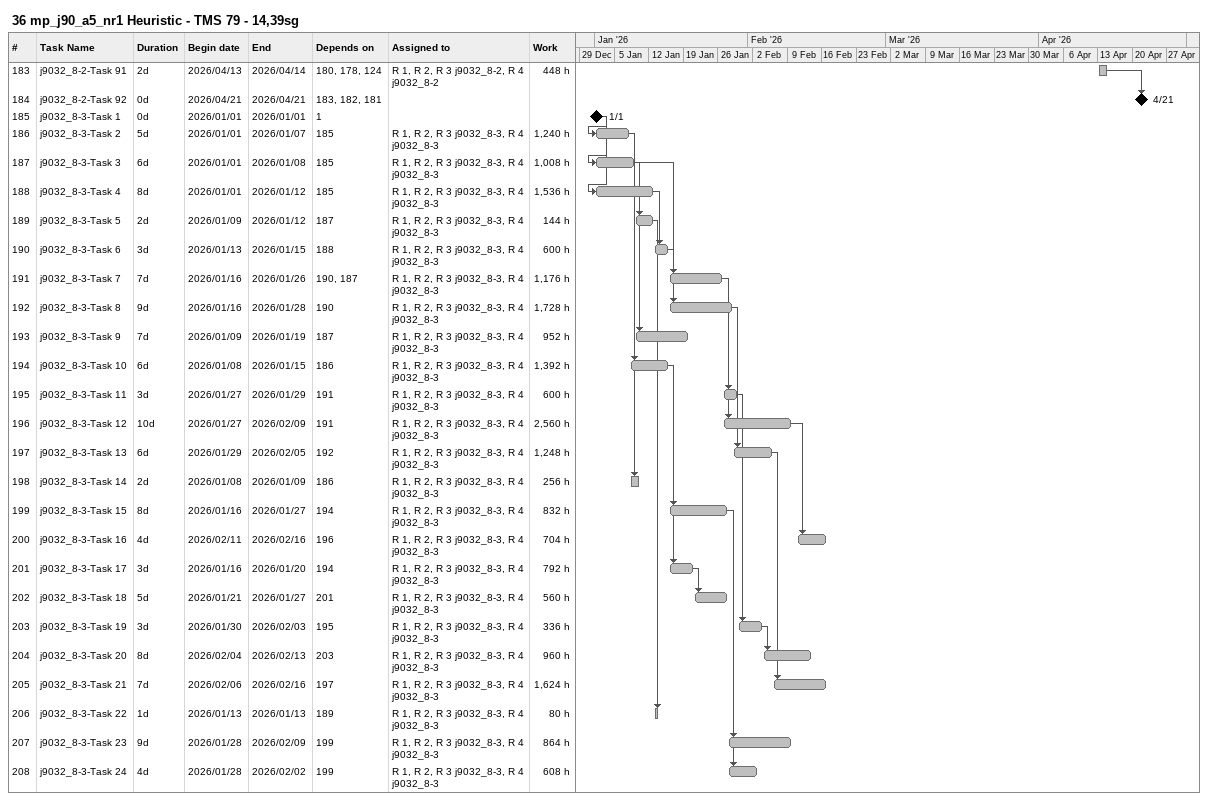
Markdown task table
36 mp_j90_a5_nr1 Heuristic - TMS 79 - 14,39sg

| ID | Task | Duration | Start | Finish | Predecessors | Resources | Work (h) |
|---|---|---|---|---|---|---|---|
| 183 | j9032_8-2-Task 91 | 2d | 2026-04-13 | 2026-04-14 | 180, 178, 124 | R 1, R 2, R 3 j9032_8-2, R 4 j9032_8-2 | 448 |
| 184 | j9032_8-2-Task 92 | 0d | 2026-04-21 | 2026-04-21 | 183, 182, 181 |  |  |
| 185 | j9032_8-3-Task 1 | 0d | 2026-01-01 | 2026-01-01 | 1 |  |  |
| 186 | j9032_8-3-Task 2 | 5d | 2026-01-01 | 2026-01-07 | 185 | R 1, R 2, R 3 j9032_8-3, R 4 j9032_8-3 | 1240 |
| 187 | j9032_8-3-Task 3 | 6d | 2026-01-01 | 2026-01-08 | 185 | R 1, R 2, R 3 j9032_8-3, R 4 j9032_8-3 | 1008 |
| 188 | j9032_8-3-Task 4 | 8d | 2026-01-01 | 2026-01-12 | 185 | R 1, R 2, R 3 j9032_8-3, R 4 j9032_8-3 | 1536 |
| 189 | j9032_8-3-Task 5 | 2d | 2026-01-09 | 2026-01-12 | 187 | R 1, R 2, R 3 j9032_8-3, R 4 j9032_8-3 | 144 |
| 190 | j9032_8-3-Task 6 | 3d | 2026-01-13 | 2026-01-15 | 188 | R 1, R 2, R 3 j9032_8-3, R 4 j9032_8-3 | 600 |
| 191 | j9032_8-3-Task 7 | 7d | 2026-01-16 | 2026-01-26 | 190, 187 | R 1, R 2, R 3 j9032_8-3, R 4 j9032_8-3 | 1176 |
| 192 | j9032_8-3-Task 8 | 9d | 2026-01-16 | 2026-01-28 | 190 | R 1, R 2, R 3 j9032_8-3, R 4 j9032_8-3 | 1728 |
| 193 | j9032_8-3-Task 9 | 7d | 2026-01-09 | 2026-01-19 | 187 | R 1, R 2, R 3 j9032_8-3, R 4 j9032_8-3 | 952 |
| 194 | j9032_8-3-Task 10 | 6d | 2026-01-08 | 2026-01-15 | 186 | R 1, R 2, R 3 j9032_8-3, R 4 j9032_8-3 | 1392 |
| 195 | j9032_8-3-Task 11 | 3d | 2026-01-27 | 2026-01-29 | 191 | R 1, R 2, R 3 j9032_8-3, R 4 j9032_8-3 | 600 |
| 196 | j9032_8-3-Task 12 | 10d | 2026-01-27 | 2026-02-09 | 191 | R 1, R 2, R 3 j9032_8-3, R 4 j9032_8-3 | 2560 |
| 197 | j9032_8-3-Task 13 | 6d | 2026-01-29 | 2026-02-05 | 192 | R 1, R 2, R 3 j9032_8-3, R 4 j9032_8-3 | 1248 |
| 198 | j9032_8-3-Task 14 | 2d | 2026-01-08 | 2026-01-09 | 186 | R 1, R 2, R 3 j9032_8-3, R 4 j9032_8-3 | 256 |
| 199 | j9032_8-3-Task 15 | 8d | 2026-01-16 | 2026-01-27 | 194 | R 1, R 2, R 3 j9032_8-3, R 4 j9032_8-3 | 832 |
| 200 | j9032_8-3-Task 16 | 4d | 2026-02-11 | 2026-02-16 | 196 | R 1, R 2, R 3 j9032_8-3, R 4 j9032_8-3 | 704 |
| 201 | j9032_8-3-Task 17 | 3d | 2026-01-16 | 2026-01-20 | 194 | R 1, R 2, R 3 j9032_8-3, R 4 j9032_8-3 | 792 |
| 202 | j9032_8-3-Task 18 | 5d | 2026-01-21 | 2026-01-27 | 201 | R 1, R 2, R 3 j9032_8-3, R 4 j9032_8-3 | 560 |
| 203 | j9032_8-3-Task 19 | 3d | 2026-01-30 | 2026-02-03 | 195 | R 1, R 2, R 3 j9032_8-3, R 4 j9032_8-3 | 336 |
| 204 | j9032_8-3-Task 20 | 8d | 2026-02-04 | 2026-02-13 | 203 | R 1, R 2, R 3 j9032_8-3, R 4 j9032_8-3 | 960 |
| 205 | j9032_8-3-Task 21 | 7d | 2026-02-06 | 2026-02-16 | 197 | R 1, R 2, R 3 j9032_8-3, R 4 j9032_8-3 | 1624 |
| 206 | j9032_8-3-Task 22 | 1d | 2026-01-13 | 2026-01-13 | 189 | R 1, R 2, R 3 j9032_8-3, R 4 j9032_8-3 | 80 |
| 207 | j9032_8-3-Task 23 | 9d | 2026-01-28 | 2026-02-09 | 199 | R 1, R 2, R 3 j9032_8-3, R 4 j9032_8-3 | 864 |
| 208 | j9032_8-3-Task 24 | 4d | 2026-01-28 | 2026-02-02 | 199 | R 1, R 2, R 3 j9032_8-3, R 4 j9032_8-3 | 608 |
